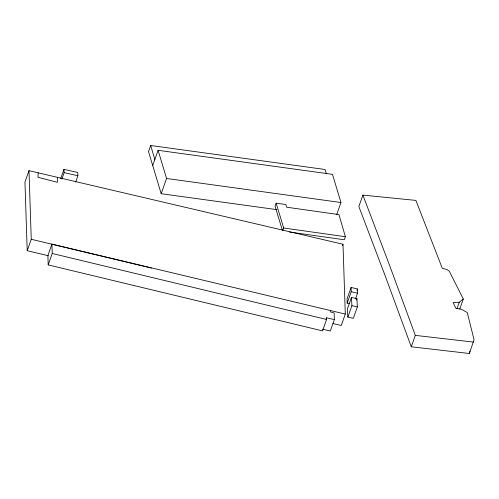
<?xml version="1.0" encoding="UTF-8"?>
<svg xmlns="http://www.w3.org/2000/svg" width="499" height="499" viewBox="0 0 499 499"><rect width="100%" height="100%" fill="white"/><g stroke="black" fill="none" stroke-linecap="round" stroke-linejoin="round"><path stroke-width="0.75" d="M332.927 323.527L341.254 325.504L345.296 314.089L51.933 244.13L47.892 255.544L48.197 264.9L322.541 330.893L326.583 319.472L326.583 317.782L334.349 319.597L330.307 331.018L322.541 329.203M57.597 177.376L57.36 182.31L37.961 177.295L38.205 172.829M459.766 308.987L463.303 298.995L449.243 271.125L447.079 269.585L442.276 268.256L415.892 200.398L362.898 195.115L358.85 206.536L385.371 276.346L411.276 346.78L469.347 353.498L470.008 351.14M469.347 353.498L474.05 339.725L467.289 312.605L461.456 309.261L455.88 308.326L453.092 302.569L459.248 302.244L463.303 298.995M345.296 314.089L343 244.267L28.992 170.664L24.95 182.079L27.208 250.704L48.378 255.775M27.208 250.704L31.256 239.283L28.992 170.664M60.71 178.63L63.991 169.348L77.707 172.461L77.881 175.748L75.605 182.166M61.895 179.06L64.165 172.635L63.991 169.348M48.197 264.9L52.239 253.486L51.933 244.13M326.383 173.908L325.055 169.492L150.679 145.502L148.527 151.59L161.183 193.706L276.926 209.655M152.706 165.525L158.096 150.305L332.49 174.344L340.96 202.513L336.6 214.838M161.183 193.706L166.572 178.48L158.096 150.305M289.532 232.01L344.316 239.776L345.389 236.732L338.952 214.614L286.594 207.197L285.877 204.509L276.14 203.162L275.068 206.206L282.372 230.288M282.802 230.419L283.663 227.981L276.14 203.162M342.489 245.695L343 244.267M326.078 319.21L326.583 317.782M355.525 298.895L357.546 293.187L357.427 288.933L351.103 287.449L347.055 298.864L347.179 303.118L349.288 303.617M347.179 303.118L351.221 291.703L351.103 287.449M351.471 297.429L347.429 308.85L347.847 317.09L353.323 318.337L357.365 306.922L356.935 298.676L351.471 297.429L351.889 305.669L347.847 317.09M356.922 290.362L357.427 288.933M356.429 300.105L356.935 298.676M411.276 346.78L415.318 335.365L389.42 264.932L362.898 195.115M456.972 308.669L459.248 302.244M415.318 335.365L473.389 342.083M166.572 178.48L340.96 202.513M283.663 227.981L345.389 236.732M64.165 172.635L77.881 175.748M351.889 305.669L357.365 306.922M351.221 291.703L357.546 293.187M31.256 239.283L151.471 268.082M326.583 319.472L52.239 253.486M150.679 145.502L154.865 159.437M330.619 310.652L330.669 312.043L334.13 312.923L334.349 319.597"/></g></svg>
